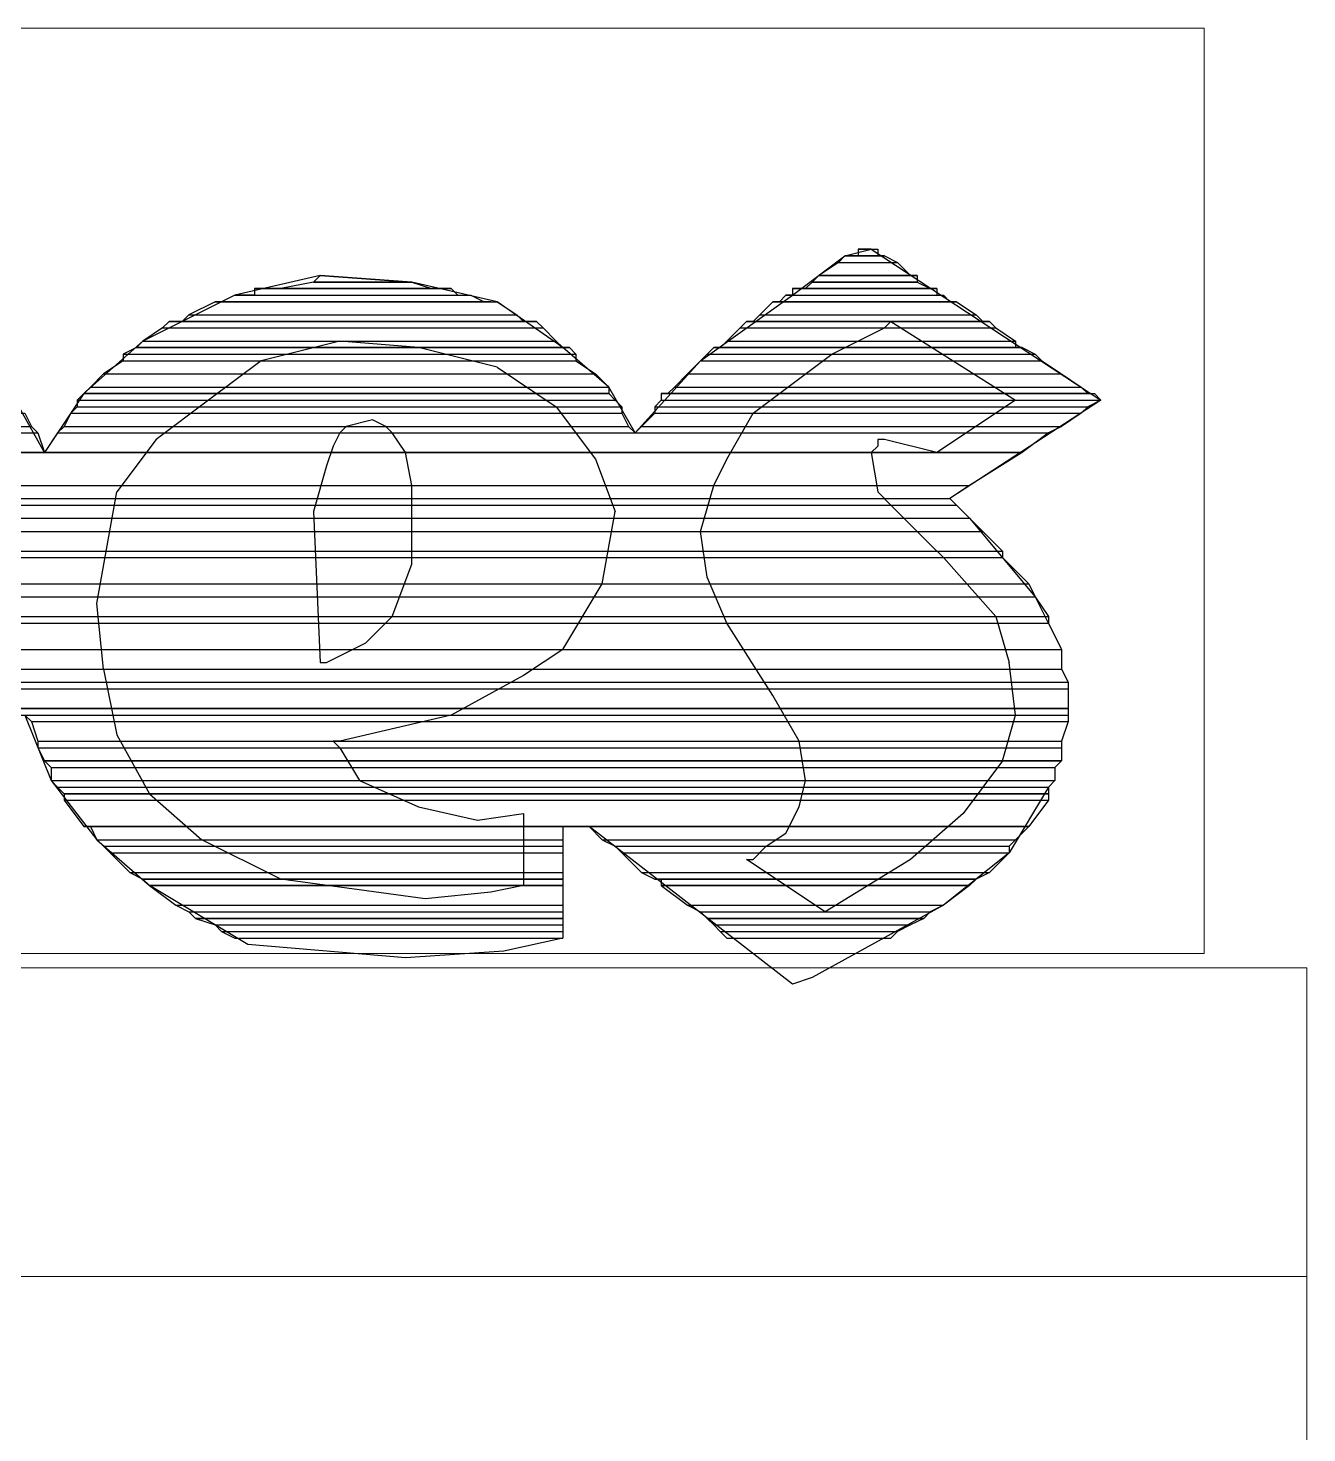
# Model space of a CAD drawing. Header units: millimetres. Extents: x 210628 to 232146, y -111309 to -91563.
# Drawn here: x 218005.34 to 218046.79, y -106415.03 to -106369.49 of the extents above; entities that cross this region are included whole.
import ezdxf

# ---------------------------------------------------------------- set-up
doc = ezdxf.new("R2010")
doc.units = ezdxf.units.MM
for name, color, linetype, lineweight in [('demir-1', 103, 'Continuous', 20), ('KP', 167, 'Continuous', 30), ('t_görünüş', 45, 'Continuous', 25), ('t_tarama', 253, 'Continuous', 5), ('ölçü', 251, 'Continuous', 5)]:
    doc.layers.add(name, color=color, linetype=linetype, lineweight=lineweight)

# ---------------------------------------------------------------- blocks, each defined once
blk = doc.blocks.new('logolutabela')
at = {"layer": 't_görünüş'}
for points in [[(477.51, 22.982), (480.347, 26.103), (484.319, 28.941), (486.589, 30.642), (487.724, 30.926), (497.655, 24.4), (491.128, 20.145), (491.412, 19.861), (491.979, 19.294), (494.817, 15.889), (495.952, 13.619)], [(486.589, 30.642), (486.305, 30.359), (488.859, 30.359)], [(486.873, 30.642), (486.589, 30.642), (488.291, 30.642)], [(486.589, 30.642), (488.291, 30.642), (488.859, 30.359)], [(487.156, 30.642), (486.873, 30.642), (488.291, 30.642)], [(487.724, 30.926), (487.156, 30.926), (488.008, 30.926)], [(487.156, 30.926), (487.156, 30.642), (488.008, 30.642)], [(487.156, 30.926), (488.008, 30.926), (488.008, 30.642)], [(487.156, 30.642), (488.291, 30.642)], [(471.552, 28.657), (467.863, 29.507), (463.891, 29.791), (460.202, 28.941)], [(463.891, 29.791), (463.607, 29.507), (467.863, 29.507)], [(463.891, 29.791), (463.891, 29.791)], [(463.891, 29.791), (467.863, 29.507)], [(485.454, 29.791), (485.17, 29.507), (489.71, 29.507)], [(486.305, 30.359), (485.454, 29.791), (489.427, 29.791)], [(485.454, 29.791), (489.71, 29.791)], [(485.454, 29.791), (489.71, 29.791), (489.71, 29.507)], [(486.305, 30.359), (488.859, 30.359), (489.427, 29.791)], [(461.337, 29.223), (461.054, 29.223), (469.565, 29.223)], [(461.054, 29.223), (461.054, 28.941), (469.849, 28.941)], [(461.054, 29.223), (469.565, 29.223), (469.849, 28.941)], [(461.905, 29.223), (461.337, 29.223), (469.565, 29.223)], [(462.189, 29.223), (461.905, 29.223), (468.998, 29.223)], [(461.905, 29.223), (469.282, 29.223)], [(461.905, 29.223), (469.565, 29.223)], [(463.607, 29.507), (462.189, 29.223), (468.714, 29.223)], [(462.189, 29.223), (468.998, 29.223)], [(463.607, 29.507), (467.863, 29.507), (468.714, 29.223)], [(484.603, 29.223), (484.319, 29.223), (490.562, 29.223)], [(484.319, 29.223), (484.319, 28.941), (490.562, 28.941)], [(484.319, 29.223), (490.562, 29.223), (490.562, 28.941)], [(484.886, 29.223), (484.603, 29.223), (490.278, 29.223)], [(484.603, 29.223), (490.562, 29.223)], [(485.17, 29.507), (484.886, 29.223), (490.278, 29.223)], [(485.17, 29.507), (489.71, 29.507), (490.278, 29.223)], [(460.202, 28.941), (456.231, 26.954)], [(459.351, 28.657), (458.216, 28.089), (472.403, 28.089)], [(459.635, 28.657), (459.351, 28.657), (471.552, 28.657)], [(459.351, 28.657), (471.552, 28.657), (472.403, 28.089)], [(460.202, 28.941), (459.635, 28.657), (470.984, 28.657)], [(459.635, 28.657), (471.268, 28.657)], [(459.635, 28.657), (471.552, 28.657)], [(461.054, 28.941), (460.202, 28.941), (470.417, 28.941)], [(460.202, 28.941), (470.417, 28.941), (470.984, 28.657)], [(461.054, 28.941), (470.417, 28.941)], [(474.388, 26.671), (471.552, 28.657)], [(483.468, 28.657), (482.9, 28.089), (492.263, 28.089)], [(483.751, 28.657), (483.468, 28.657), (491.412, 28.657)], [(483.468, 28.657), (491.412, 28.657), (492.263, 28.089)], [(484.035, 28.941), (483.751, 28.657), (491.128, 28.657)], [(483.751, 28.657), (491.412, 28.657)], [(484.319, 28.941), (484.035, 28.941), (490.844, 28.941)], [(484.035, 28.941), (490.844, 28.941), (491.128, 28.657)], [(484.319, 28.941), (490.844, 28.941)], [(458.216, 28.089), (457.932, 27.806), (472.687, 27.806)], [(458.216, 28.089), (472.403, 28.089), (472.687, 27.806)], [(482.9, 28.089), (482.616, 27.806), (492.547, 27.806)], [(482.9, 28.089), (492.263, 28.089), (492.547, 27.806)], [(457.082, 27.522), (456.231, 26.954), (474.104, 26.954)], [(457.366, 27.806), (457.082, 27.522), (473.538, 27.522)], [(457.082, 27.522), (473.538, 27.522), (474.104, 26.954)], [(457.648, 27.806), (457.366, 27.806), (473.254, 27.806)], [(457.366, 27.806), (473.254, 27.806), (473.538, 27.522)], [(457.932, 27.806), (457.648, 27.806), (472.97, 27.806)], [(457.648, 27.806), (473.254, 27.806)], [(457.932, 27.806), (472.97, 27.806)], [(493.398, 8.796), (491.696, 6.526), (489.427, 4.539), (485.738, 2.27), (482.334, 4.539), (482.616, 4.539), (483.184, 5.107), (484.035, 5.674), (484.603, 6.809), (484.886, 7.944), (484.603, 9.647), (483.468, 11.633), (481.482, 14.754), (480.631, 16.74), (480.347, 18.726), (480.915, 20.713), (481.482, 21.847), (482.616, 23.833), (486.021, 26.387), (488.291, 27.522), (488.575, 27.806), (493.966, 24.4), (490.562, 22.13), (488.291, 22.698)], [(482.05, 27.522), (481.482, 26.954), (493.966, 26.954)], [(482.334, 27.806), (482.05, 27.522), (493.114, 27.522)], [(482.05, 27.522), (493.114, 27.522), (493.966, 26.954)], [(482.616, 27.806), (482.334, 27.806), (492.547, 27.806)], [(482.334, 27.806), (492.831, 27.806)], [(482.334, 27.806), (492.831, 27.806), (493.114, 27.522)], [(456.231, 26.954), (453.677, 24.684), (451.974, 22.13)], [(456.231, 26.954), (455.947, 26.671), (474.388, 26.671)], [(456.231, 26.954), (474.104, 26.954), (474.388, 26.671)], [(471.552, 25.819), (468.147, 26.671), (464.742, 26.954), (461.337, 26.103)], [(481.482, 26.954), (481.198, 26.671), (493.966, 26.671)], [(481.482, 26.954), (493.966, 26.954), (493.966, 26.671)], [(451.974, 22.13), (450.555, 24.684), (448.57, 26.671)], [(455.947, 26.671), (455.379, 26.387), (474.956, 26.387)], [(455.379, 26.387), (455.379, 26.103), (474.956, 26.103)], [(455.379, 26.387), (474.956, 26.387), (474.956, 26.103)], [(455.947, 26.671), (474.672, 26.671)], [(455.947, 26.671), (474.672, 26.671), (474.956, 26.387)], [(477.51, 22.982), (476.375, 24.968), (474.388, 26.671)], [(480.631, 26.387), (480.347, 26.103), (495.101, 26.103)], [(480.915, 26.671), (480.631, 26.387), (494.817, 26.387)], [(480.631, 26.387), (494.817, 26.387), (495.101, 26.103)], [(481.198, 26.671), (480.915, 26.671), (494.249, 26.671)], [(480.915, 26.671), (494.249, 26.671), (494.817, 26.387)], [(481.198, 26.671), (494.249, 26.671)], [(454.528, 25.536), (453.961, 24.968), (476.375, 24.968)], [(455.379, 26.103), (454.528, 25.536), (475.807, 25.536)], [(454.528, 25.536), (475.807, 25.536), (476.375, 24.968)], [(455.379, 26.103), (474.956, 26.103), (475.807, 25.536)], [(461.337, 26.103), (459.067, 24.4)], [(471.552, 25.819), (474.104, 24.117), (475.807, 21.847), (476.658, 19.578)], [(479.78, 25.536), (479.212, 24.968), (496.803, 24.968)], [(480.347, 26.103), (479.78, 25.536), (495.952, 25.536)], [(479.78, 25.536), (495.952, 25.536), (496.803, 24.968)], [(480.347, 26.103), (495.101, 26.103), (495.952, 25.536)], [(453.961, 24.968), (453.677, 24.684), (476.375, 24.684)], [(453.961, 24.968), (476.375, 24.968), (476.375, 24.684)], [(479.212, 24.968), (478.928, 24.684), (497.087, 24.684)], [(479.212, 24.968), (496.803, 24.968), (497.087, 24.684)], [(453.677, 24.684), (453.393, 24.4), (476.658, 24.4)], [(453.393, 24.4), (453.393, 24.117), (476.942, 24.117)], [(453.393, 24.4), (476.658, 24.4), (476.942, 24.117)], [(453.677, 24.684), (476.375, 24.684), (476.658, 24.4)], [(459.067, 24.4), (456.798, 22.698), (455.096, 20.429)], [(478.645, 24.4), (478.361, 24.117), (497.087, 24.117)], [(478.928, 24.684), (478.645, 24.684), (497.371, 24.684)], [(478.645, 24.684), (478.645, 24.4), (497.655, 24.4)], [(478.645, 24.684), (497.371, 24.684), (497.655, 24.4)], [(478.645, 24.4), (497.655, 24.4), (497.087, 24.117)], [(478.928, 24.684), (497.371, 24.684)], [(367.14, 23.833), (366.572, 23.266), (451.407, 23.266)], [(367.14, 23.833), (451.123, 23.833), (451.407, 23.266)], [(453.109, 23.833), (452.825, 23.266), (477.226, 23.266)], [(453.393, 24.117), (453.109, 23.833), (476.942, 23.833)], [(453.109, 23.833), (476.942, 23.833), (477.226, 23.266)], [(453.393, 24.117), (476.942, 24.117), (476.942, 23.833)], [(478.361, 23.833), (477.793, 23.266), (495.952, 23.266)], [(478.361, 24.117), (478.361, 23.833), (496.803, 23.833)], [(478.361, 24.117), (497.087, 24.117), (496.803, 23.833)], [(478.361, 23.833), (496.803, 23.833), (495.952, 23.266)], [(366.572, 23.266), (366.29, 22.982), (451.69, 22.982)], [(366.572, 23.266), (451.407, 23.266), (451.69, 22.982)], [(452.825, 23.266), (452.542, 22.982), (477.51, 22.982)], [(452.825, 23.266), (477.226, 23.266), (477.51, 22.982)], [(464.175, 13.051), (465.876, 13.902), (467.011, 15.037), (467.863, 17.307), (467.863, 20.713), (467.579, 22.13), (467.011, 22.982), (466.728, 23.266), (466.16, 23.549), (465.026, 23.266), (464.742, 22.982), (464.459, 22.414), (464.175, 21.563), (463.607, 19.578), (463.891, 13.051), (464.175, 13.051)], [(477.793, 23.266), (477.51, 22.982), (495.384, 22.982)], [(477.793, 23.266), (495.952, 23.266), (495.384, 22.982)], [(366.29, 22.982), (366.006, 22.13), (451.974, 22.13)], [(366.29, 22.982), (451.69, 22.982), (451.974, 22.13)], [(452.542, 22.982), (451.974, 22.13), (494.249, 22.13)], [(452.542, 22.982), (495.384, 22.982), (494.249, 22.13)], [(488.291, 22.698), (488.008, 22.698), (488.008, 22.414), (487.724, 22.13), (488.008, 20.429), (488.575, 19.861), (490.278, 18.159), (490.844, 17.591), (493.114, 15.037), (493.682, 13.051)], [(366.006, 22.13), (365.438, 20.713), (491.979, 20.713)], [(366.006, 22.13), (494.249, 22.13), (491.979, 20.713)], [(365.438, 20.713), (365.155, 20.145), (491.128, 20.145)], [(365.438, 20.713), (491.979, 20.713), (491.128, 20.145)], [(365.155, 20.145), (365.155, 19.861), (491.412, 19.861)], [(365.155, 20.145), (491.128, 20.145), (491.412, 19.861)], [(454.528, 12.767), (454.244, 15.605), (455.096, 20.429)], [(365.155, 19.861), (364.871, 19.294), (491.979, 19.294)], [(365.155, 19.861), (491.412, 19.861), (491.979, 19.294)], [(474.388, 13.619), (476.091, 16.456), (476.658, 19.578)], [(364.871, 19.294), (364.871, 18.726), (492.547, 18.726)], [(364.871, 19.294), (491.979, 19.294), (492.547, 18.726)], [(364.871, 18.726), (364.587, 17.875), (493.398, 17.875)], [(364.871, 18.726), (492.547, 18.726), (493.398, 17.875)], [(364.587, 17.875), (364.587, 17.591), (493.398, 17.591)], [(364.587, 17.875), (493.398, 17.875), (493.398, 17.591)], [(364.587, 17.591), (364.303, 16.456), (494.533, 16.456)], [(364.587, 17.591), (493.398, 17.591), (494.533, 16.456)], [(364.303, 16.456), (364.303, 15.889), (494.817, 15.889)], [(364.303, 16.456), (494.533, 16.456), (494.817, 15.889)], [(364.303, 15.889), (364.303, 15.037), (495.384, 15.037)], [(364.303, 15.889), (494.817, 15.889), (495.384, 15.037)], [(364.303, 15.037), (364.303, 14.754), (495.384, 14.754)], [(364.303, 15.037), (495.384, 15.037), (495.384, 14.754)], [(364.303, 14.754), (364.303, 13.619), (495.952, 13.619)], [(364.303, 14.754), (495.384, 14.754), (495.952, 13.619)], [(364.303, 13.619), (364.303, 12.767), (495.952, 12.767)], [(364.303, 13.619), (495.952, 13.619), (495.952, 12.767)], [(474.388, 13.619), (472.687, 12.485), (469.565, 10.782), (464.742, 9.647), (464.459, 9.647), (464.742, 9.363), (465.594, 7.944), (468.147, 6.809), (470.7, 6.242), (472.687, 6.526), (472.687, 3.405), (471.268, 3.121)], [(364.303, 12.767), (364.303, 12.201), (496.236, 12.201)], [(364.303, 12.767), (495.952, 12.767), (496.236, 12.201)], [(454.528, 12.767), (455.096, 9.931), (456.514, 7.377), (458.783, 5.391)], [(493.398, 8.796), (493.966, 10.782), (493.682, 13.051)], [(357.778, 12.201), (357.494, 11.917), (496.236, 11.917)], [(357.778, 12.201), (496.236, 12.201), (496.236, 11.917)], [(357.494, 11.917), (357.21, 11.066), (496.236, 11.066)], [(357.494, 11.917), (496.236, 11.917), (496.236, 11.066)], [(357.21, 11.066), (357.21, 10.782), (496.236, 10.782)], [(357.21, 11.066), (496.236, 11.066), (496.236, 10.782)], [(451.123, 10.782), (451.407, 10.498), (496.236, 10.498)], [(451.123, 10.782), (496.236, 10.782), (496.236, 10.498)], [(451.123, 10.782), (452.258, 7.944), (454.244, 5.391), (456.514, 3.405)], [(451.407, 10.498), (451.69, 9.647), (495.952, 9.647)], [(451.407, 10.498), (496.236, 10.498), (495.952, 9.647)], [(451.69, 9.647), (451.69, 9.363), (495.952, 9.363)], [(451.69, 9.647), (495.952, 9.647), (495.952, 9.363)], [(451.69, 9.363), (451.974, 8.796), (495.952, 8.796)], [(451.69, 9.363), (495.952, 9.363), (495.952, 8.796)], [(451.974, 8.796), (452.258, 8.512), (495.668, 8.512)], [(451.974, 8.796), (495.952, 8.796), (495.668, 8.512)], [(452.258, 8.512), (452.258, 7.944), (495.668, 7.944)], [(452.258, 8.512), (495.668, 8.512), (495.668, 7.944)], [(452.258, 7.944), (452.542, 7.661), (495.384, 7.661)], [(452.258, 7.944), (495.668, 7.944), (495.384, 7.661)], [(452.542, 7.661), (452.825, 7.377), (495.384, 7.377)], [(452.542, 7.661), (495.384, 7.661), (495.384, 7.377)], [(452.825, 7.377), (452.825, 7.093), (495.384, 7.093)], [(452.825, 7.377), (495.384, 7.377), (495.384, 7.093)], [(495.384, 7.661), (493.682, 4.823), (490.844, 2.554), (485.17, -0.567), (484.319, -0.851), (475.523, 5.958), (474.388, 5.958), (474.388, 1.135), (471.835, 0.568), (467.579, 0.284), (460.77, 0.851), (456.514, 3.405)], [(452.825, 7.093), (453.677, 5.958), (494.533, 5.958)], [(452.825, 7.093), (495.384, 7.093), (494.533, 5.958)], [(453.677, 5.958), (494.533, 5.958)], [(453.961, 5.958), (454.244, 5.391), (474.388, 5.391)], [(453.961, 5.958), (474.388, 5.958), (474.388, 5.391)], [(475.523, 5.958), (476.091, 5.391), (493.966, 5.391)], [(475.523, 5.958), (494.533, 5.958), (493.966, 5.391)], [(454.244, 5.391), (454.528, 5.107), (474.388, 5.107)], [(454.244, 5.391), (474.388, 5.391), (474.388, 5.107)], [(454.528, 5.107), (454.812, 4.823), (474.388, 4.823)], [(454.528, 5.107), (474.388, 5.107), (474.388, 4.823)], [(471.268, 3.121), (468.43, 2.838), (462.189, 3.689), (458.783, 5.391)], [(476.091, 5.391), (476.658, 5.107), (493.682, 5.107)], [(476.091, 5.391), (493.966, 5.391), (493.682, 5.107)], [(476.658, 5.107), (476.942, 4.823), (493.682, 4.823)], [(476.658, 5.107), (493.682, 5.107), (493.682, 4.823)], [(454.812, 4.823), (455.663, 3.973), (474.388, 3.973)], [(454.812, 4.823), (474.388, 4.823), (474.388, 3.973)], [(476.942, 4.823), (477.793, 3.973), (492.831, 3.973)], [(476.942, 4.823), (493.682, 4.823), (492.831, 3.973)], [(455.663, 3.973), (456.231, 3.689), (474.388, 3.689)], [(455.663, 3.973), (474.388, 3.973), (474.388, 3.689)], [(456.231, 3.689), (456.514, 3.405), (474.388, 3.405)], [(456.231, 3.689), (474.388, 3.689), (474.388, 3.405)], [(477.793, 3.973), (478.361, 3.689), (492.263, 3.689)], [(477.793, 3.973), (492.831, 3.973), (492.263, 3.689)], [(478.361, 3.689), (492.263, 3.689)], [(478.645, 3.689), (478.645, 3.405), (491.979, 3.405)], [(478.645, 3.689), (492.263, 3.689), (491.979, 3.405)], [(456.514, 3.405), (457.648, 2.554), (474.388, 2.554)], [(456.514, 3.405), (474.388, 3.405), (474.388, 2.554)], [(478.645, 3.405), (479.78, 2.554), (490.844, 2.554)], [(478.645, 3.405), (491.979, 3.405), (490.844, 2.554)], [(457.648, 2.554), (458.216, 2.27), (474.388, 2.27)], [(457.648, 2.554), (474.388, 2.554), (474.388, 2.27)], [(479.78, 2.554), (480.347, 2.27), (490.278, 2.27)], [(479.78, 2.554), (490.844, 2.554), (490.278, 2.27)], [(458.216, 2.27), (458.5, 1.987), (474.388, 1.987)], [(458.216, 2.27), (474.388, 2.27), (474.388, 1.987)], [(458.5, 1.987), (459.351, 1.703), (474.388, 1.703)], [(458.5, 1.987), (474.388, 1.987), (474.388, 1.703)], [(480.347, 2.27), (480.631, 1.987), (489.994, 1.987)], [(480.347, 2.27), (490.278, 2.27), (489.994, 1.987)], [(480.631, 1.987), (480.915, 1.703), (489.427, 1.703)], [(480.631, 1.987), (489.994, 1.987), (489.427, 1.703)], [(459.351, 1.703), (459.635, 1.419), (474.388, 1.419)], [(459.351, 1.703), (474.388, 1.703), (474.388, 1.419)], [(459.635, 1.419), (460.202, 1.135), (474.388, 1.135)], [(459.635, 1.419), (474.388, 1.419), (474.388, 1.135)], [(480.915, 1.703), (481.198, 1.419), (488.859, 1.419)], [(480.915, 1.703), (489.427, 1.703), (488.859, 1.419)], [(481.198, 1.419), (481.482, 1.135), (488.575, 1.135)], [(481.198, 1.419), (488.859, 1.419), (488.575, 1.135)]]:
    blk.add_lwpolyline(points, dxfattribs=at)
for points in [[(486.873, 30.642), (486.873, 30.642), (488.291, 30.642), (488.291, 30.642), (488.291, 30.642), (486.873, 30.642), (486.873, 30.642)], [(485.454, 29.791), (485.454, 29.791), (489.71, 29.791), (489.71, 29.791), (489.71, 29.791), (485.454, 29.791), (485.454, 29.791)], [(485.454, 29.791), (485.454, 29.791), (489.71, 29.791), (489.71, 29.791), (489.71, 29.791), (485.454, 29.791), (485.454, 29.791)], [(485.454, 29.791), (485.454, 29.791), (489.71, 29.791), (489.71, 29.791), (489.71, 29.791), (485.454, 29.791), (485.454, 29.791)], [(461.337, 29.223), (461.337, 29.223), (469.565, 29.223), (469.565, 29.223), (469.565, 29.223), (461.337, 29.223), (461.337, 29.223)], [(461.905, 29.223), (461.905, 29.223), (469.282, 29.223), (469.282, 29.223), (469.282, 29.223), (461.905, 29.223), (461.905, 29.223)], [(463.607, 29.507), (463.607, 29.507), (467.863, 29.507), (467.863, 29.507), (467.863, 29.507), (463.607, 29.507), (463.607, 29.507)], [(463.607, 29.507), (463.607, 29.507), (467.863, 29.507), (467.863, 29.507), (467.863, 29.507), (463.607, 29.507), (463.607, 29.507)], [(484.319, 29.223), (484.319, 29.223), (490.562, 29.223), (490.562, 29.223), (490.562, 29.223), (484.319, 29.223), (484.319, 29.223)], [(484.319, 29.223), (484.319, 29.223), (490.562, 29.223), (490.562, 29.223), (490.562, 29.223), (484.319, 29.223), (484.319, 29.223)], [(484.603, 29.223), (484.603, 29.223), (490.278, 29.223), (490.278, 29.223), (490.278, 29.223), (484.603, 29.223), (484.603, 29.223)], [(484.603, 29.223), (484.603, 29.223), (490.278, 29.223), (490.278, 29.223), (490.278, 29.223), (484.603, 29.223), (484.603, 29.223)], [(484.886, 29.223), (484.886, 29.223), (490.278, 29.223), (490.278, 29.223), (490.278, 29.223), (484.886, 29.223), (484.886, 29.223)], [(485.17, 29.507), (485.17, 29.507), (489.71, 29.507), (489.71, 29.507), (489.71, 29.507), (485.17, 29.507), (485.17, 29.507)], [(485.17, 29.507), (485.17, 29.507), (489.71, 29.507), (489.71, 29.507), (489.71, 29.507), (485.17, 29.507), (485.17, 29.507)], [(459.635, 28.657), (459.635, 28.657), (471.268, 28.657), (471.268, 28.657), (471.268, 28.657), (459.635, 28.657), (459.635, 28.657)], [(483.751, 28.657), (483.751, 28.657), (491.412, 28.657), (491.412, 28.657), (491.412, 28.657), (483.751, 28.657), (483.751, 28.657)], [(483.751, 28.657), (483.751, 28.657), (491.412, 28.657), (491.412, 28.657), (491.412, 28.657), (483.751, 28.657), (483.751, 28.657)], [(457.648, 27.806), (457.648, 27.806), (472.97, 27.806), (472.97, 27.806), (472.97, 27.806), (457.648, 27.806), (457.648, 27.806)], [(457.648, 27.806), (457.648, 27.806), (472.97, 27.806), (472.97, 27.806), (472.97, 27.806), (457.648, 27.806), (457.648, 27.806)], [(457.648, 27.806), (457.648, 27.806), (473.254, 27.806), (473.254, 27.806), (473.254, 27.806), (457.648, 27.806), (457.648, 27.806)], [(457.648, 27.806), (457.648, 27.806), (473.254, 27.806), (473.254, 27.806), (473.254, 27.806), (457.648, 27.806), (457.648, 27.806)], [(482.334, 27.806), (482.334, 27.806), (492.547, 27.806), (492.547, 27.806), (492.547, 27.806), (482.334, 27.806), (482.334, 27.806)], [(482.334, 27.806), (482.334, 27.806), (492.547, 27.806), (492.547, 27.806), (492.547, 27.806), (482.334, 27.806), (482.334, 27.806)], [(482.334, 27.806), (482.334, 27.806), (492.831, 27.806), (492.831, 27.806), (492.831, 27.806), (482.334, 27.806), (482.334, 27.806)], [(482.334, 27.806), (482.334, 27.806), (492.831, 27.806), (492.831, 27.806), (492.831, 27.806), (482.334, 27.806), (482.334, 27.806)], [(482.334, 27.806), (482.334, 27.806), (492.831, 27.806), (492.831, 27.806), (492.831, 27.806), (482.334, 27.806), (482.334, 27.806)], [(482.616, 27.806), (482.616, 27.806), (492.547, 27.806), (492.547, 27.806), (492.547, 27.806), (482.616, 27.806), (482.616, 27.806)], [(455.947, 26.671), (455.947, 26.671), (474.388, 26.671), (474.388, 26.671), (474.388, 26.671), (455.947, 26.671), (455.947, 26.671)], [(455.947, 26.671), (455.947, 26.671), (474.388, 26.671), (474.388, 26.671), (474.388, 26.671), (455.947, 26.671), (455.947, 26.671)], [(455.947, 26.671), (455.947, 26.671), (474.672, 26.671), (474.672, 26.671), (474.672, 26.671), (455.947, 26.671), (455.947, 26.671)], [(481.198, 26.671), (481.198, 26.671), (494.249, 26.671), (494.249, 26.671), (494.249, 26.671), (481.198, 26.671), (481.198, 26.671)], [(481.198, 26.671), (481.198, 26.671), (494.249, 26.671), (494.249, 26.671), (494.249, 26.671), (481.198, 26.671), (481.198, 26.671)], [(453.677, 24.684), (453.677, 24.684), (476.375, 24.684), (476.375, 24.684), (476.375, 24.684), (453.677, 24.684), (453.677, 24.684)], [(453.677, 24.684), (453.677, 24.684), (476.375, 24.684), (476.375, 24.684), (476.375, 24.684), (453.677, 24.684), (453.677, 24.684)], [(453.677, 24.684), (453.677, 24.684), (476.375, 24.684), (476.375, 24.684), (476.375, 24.684), (453.677, 24.684), (453.677, 24.684)], [(453.677, 24.684), (453.677, 24.684), (476.375, 24.684), (476.375, 24.684), (476.375, 24.684), (453.677, 24.684), (453.677, 24.684)], [(453.677, 24.684), (453.677, 24.684), (476.375, 24.684), (476.375, 24.684), (476.375, 24.684), (453.677, 24.684), (453.677, 24.684)], [(453.677, 24.684), (453.677, 24.684), (476.375, 24.684), (476.375, 24.684), (476.375, 24.684), (453.677, 24.684), (453.677, 24.684)], [(478.928, 24.684), (478.928, 24.684), (497.087, 24.684), (497.087, 24.684), (497.087, 24.684), (478.928, 24.684), (478.928, 24.684)], [(478.928, 24.684), (478.928, 24.684), (497.087, 24.684), (497.087, 24.684), (497.087, 24.684), (478.928, 24.684), (478.928, 24.684)], [(478.928, 24.684), (478.928, 24.684), (497.087, 24.684), (497.087, 24.684), (497.087, 24.684), (478.928, 24.684), (478.928, 24.684)], [(478.928, 24.684), (478.928, 24.684), (497.087, 24.684), (497.087, 24.684), (497.087, 24.684), (478.928, 24.684), (478.928, 24.684)], [(366.006, 22.13), (366.006, 22.13), (494.249, 22.13), (494.249, 22.13), (494.249, 22.13), (366.006, 22.13), (366.006, 22.13)], [(366.006, 22.13), (366.006, 22.13), (494.249, 22.13), (494.249, 22.13), (494.249, 22.13), (366.006, 22.13), (366.006, 22.13)], [(357.21, 11.066), (357.21, 11.066), (496.236, 11.066), (496.236, 11.066), (496.236, 11.066), (357.21, 11.066), (357.21, 11.066)], [(357.21, 11.066), (357.21, 11.066), (496.236, 11.066), (496.236, 11.066), (496.236, 11.066), (357.21, 11.066), (357.21, 11.066)], [(451.974, 8.796), (451.974, 8.796), (495.952, 8.796), (495.952, 8.796), (495.952, 8.796), (451.974, 8.796), (451.974, 8.796)], [(451.974, 8.796), (451.974, 8.796), (495.952, 8.796), (495.952, 8.796), (495.952, 8.796), (451.974, 8.796), (451.974, 8.796)], [(451.974, 8.796), (451.974, 8.796), (495.952, 8.796), (495.952, 8.796), (495.952, 8.796), (451.974, 8.796), (451.974, 8.796)], [(451.974, 8.796), (451.974, 8.796), (495.952, 8.796), (495.952, 8.796), (495.952, 8.796), (451.974, 8.796), (451.974, 8.796)], [(452.825, 7.377), (452.825, 7.377), (495.384, 7.377), (495.384, 7.377), (495.384, 7.377), (452.825, 7.377), (452.825, 7.377)], [(452.825, 7.377), (452.825, 7.377), (495.384, 7.377), (495.384, 7.377), (495.384, 7.377), (452.825, 7.377), (452.825, 7.377)], [(453.677, 5.958), (453.677, 5.958), (494.533, 5.958), (494.533, 5.958), (494.533, 5.958), (453.677, 5.958), (453.677, 5.958)], [(453.961, 5.958), (453.961, 5.958), (474.388, 5.958), (474.388, 5.958), (474.388, 5.958), (453.961, 5.958), (453.961, 5.958)], [(453.961, 5.958), (453.961, 5.958), (474.388, 5.958), (474.388, 5.958), (474.388, 5.958), (453.961, 5.958), (453.961, 5.958)], [(474.388, 5.958), (474.388, 5.958), (475.523, 5.958), (475.523, 5.958), (475.523, 5.958), (474.388, 5.958), (474.388, 5.958)], [(475.523, 5.958), (475.523, 5.958), (494.533, 5.958), (494.533, 5.958), (494.533, 5.958), (475.523, 5.958), (475.523, 5.958)], [(475.523, 5.958), (475.523, 5.958), (494.533, 5.958), (494.533, 5.958), (494.533, 5.958), (475.523, 5.958), (475.523, 5.958)], [(456.231, 3.689), (456.231, 3.689), (474.388, 3.689), (474.388, 3.689), (474.388, 3.689), (456.231, 3.689), (456.231, 3.689)], [(456.231, 3.689), (456.231, 3.689), (474.388, 3.689), (474.388, 3.689), (474.388, 3.689), (456.231, 3.689), (456.231, 3.689)], [(478.361, 3.689), (478.361, 3.689), (492.263, 3.689), (492.263, 3.689), (492.263, 3.689), (478.361, 3.689), (478.361, 3.689)], [(456.514, 3.405), (456.514, 3.405), (474.388, 3.405), (474.388, 3.405), (474.388, 3.405), (456.514, 3.405), (456.514, 3.405)], [(456.514, 3.405), (456.514, 3.405), (474.388, 3.405), (474.388, 3.405), (474.388, 3.405), (456.514, 3.405), (456.514, 3.405)], [(478.645, 3.405), (478.645, 3.405), (491.979, 3.405), (491.979, 3.405), (491.979, 3.405), (478.645, 3.405), (478.645, 3.405)], [(478.645, 3.405), (478.645, 3.405), (491.979, 3.405), (491.979, 3.405), (491.979, 3.405), (478.645, 3.405), (478.645, 3.405)], [(458.5, 1.987), (458.5, 1.987), (474.388, 1.987), (474.388, 1.987), (474.388, 1.987), (458.5, 1.987), (458.5, 1.987)], [(458.5, 1.987), (458.5, 1.987), (474.388, 1.987), (474.388, 1.987), (474.388, 1.987), (458.5, 1.987), (458.5, 1.987)], [(458.5, 1.987), (458.5, 1.987), (474.388, 1.987), (474.388, 1.987), (474.388, 1.987), (458.5, 1.987), (458.5, 1.987)], [(458.5, 1.987), (458.5, 1.987), (474.388, 1.987), (474.388, 1.987), (474.388, 1.987), (458.5, 1.987), (458.5, 1.987)], [(480.631, 1.987), (480.631, 1.987), (489.994, 1.987), (489.994, 1.987), (489.994, 1.987), (480.631, 1.987), (480.631, 1.987)], [(480.631, 1.987), (480.631, 1.987), (489.994, 1.987), (489.994, 1.987), (489.994, 1.987), (480.631, 1.987), (480.631, 1.987)], [(480.631, 1.987), (480.631, 1.987), (489.994, 1.987), (489.994, 1.987), (489.994, 1.987), (480.631, 1.987), (480.631, 1.987)], [(480.631, 1.987), (480.631, 1.987), (489.994, 1.987), (489.994, 1.987), (489.994, 1.987), (480.631, 1.987), (480.631, 1.987)]]:
    blk.add_open_spline(points, degree=3, knots=[0, 0, 0, 0, 1, 1, 1, 2, 2, 2, 2], dxfattribs=at)
blk = doc.blocks.new('SDG')
at = {"layer": 'ölçü'}
for p, q in [((242801.141, -106522.133, 0.002), (243190.241, -106522.133, 0.002)), ((243190.241, -106522.133, 0.002), (243190.241, -106552.133, 0.002)), ((243190.241, -106552.133, 0.002), (242801.859, -106552.133, 0.002))]:
    blk.add_line(p, q, dxfattribs=at)
at = {"layer": 't_tarama', "linetype": 'Continuous', "xscale": 0.7495488, "yscale": 0.7495488, "zscale": 0.7495488}
blk.add_blockref('logolutabela', (242813.878, -106552.482, 0.002), dxfattribs=at)

msp = doc.modelspace()

# ---------------------------------------------------------------- linework, layer by layer
at = {"layer": 'demir-1'}
for p, q in [((218040.181, -106409.961, 0.002), (218046.787, -106409.961, 0.002)), ((218046.787, -106409.961, 0.002), (218046.787, -106563.762, 0.002))]:
    msp.add_line(p, q, dxfattribs=at)
at = {"layer": 'demir-1', "elevation": 0.002}
msp.add_lwpolyline([(217646.011, -106399.961), (218046.787, -106399.961), (218046.787, -106409.961), (217646.011, -106409.961)], close=True, dxfattribs=at)

# ---------------------------------------------------------------- block references
at = {"layer": 'KP', "lineweight": 100}
msp.add_blockref('SDG', (-25146.784, 152.639, -0.002), dxfattribs=at)

doc.saveas('drawing.dxf')
